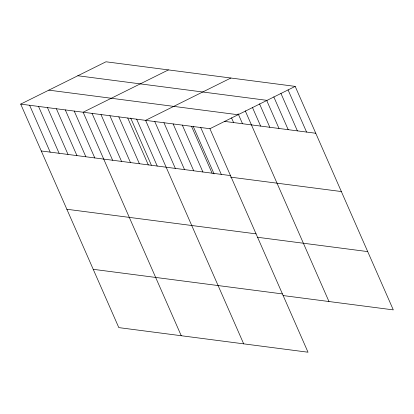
<?xml version="1.0" encoding="UTF-8"?>
<svg xmlns="http://www.w3.org/2000/svg" width="414" height="414" viewBox="0 0 414 414"><rect width="100%" height="100%" fill="white"/><g stroke="black" fill="none" stroke-linecap="round" stroke-linejoin="round"><path stroke-width="0.62" d="M20.7 104.111L209.908 128.713L308.016 352.216L118.808 327.609L20.7 104.111L105.984 61.784L295.192 86.391L393.3 309.889L283.098 295.56M168.42 69.904L83.136 112.23L181.249 335.728M230.862 78.023L145.578 120.35L243.686 343.848M209.908 128.713L295.192 86.391M77.842 75.752L267.046 100.359M48.842 90.143L238.05 114.745M224.673 121.411L315.763 133.256M41.271 150.975L230.479 175.577M230.51 177.13L341.348 191.547M66.861 209.261L256.064 233.869M257.508 237.269L367.715 251.603M93.222 269.317L282.431 293.924M288.056 89.885L306.572 132.061M280.925 93.373L297.381 130.865M273.794 96.866L288.191 129.67M266.657 100.359L279.005 128.475M259.526 103.847L269.814 127.279M252.395 107.34L260.623 126.084M245.259 110.833L328.97 301.527M238.143 113.772L242.511 123.729M231.535 117.886L233.594 122.57M200.718 127.517L221.288 174.382M193.131 126.192L214.064 173.885M191.527 126.322L212.097 173.192M182.336 125.132L202.907 171.996M173.145 123.936L193.721 170.801M163.954 122.741L184.53 169.605M154.769 121.545L175.339 168.41M136.656 119.191L157.227 166.055M130.695 118.073L151.369 165.176M127.735 118.031L148.31 164.896M118.818 116.867L139.389 163.732M109.896 115.708L130.472 162.573M100.98 114.549L121.55 161.413M92.058 113.389L112.629 160.254M74.22 111.071L94.79 157.936M65.298 109.907L85.869 156.777M56.376 108.747L76.952 155.612M47.46 107.588L68.031 154.453M38.538 106.429L59.114 153.294M29.622 105.27L50.192 152.135"/></g></svg>
